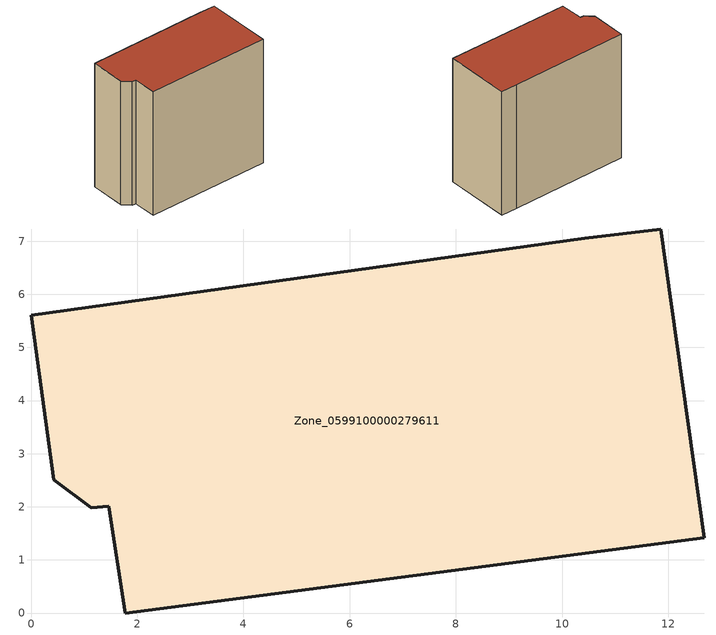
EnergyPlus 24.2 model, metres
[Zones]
Zone_0599100000279611
 floor ground (C_G): 1.13,1.98 0.43,2.51 0,5.61 10.43,7.06 11.86,7.23 12.68,1.42 1.78,0 1.46,2.01 z0
 wall outside (C_F): 10.43,7.06 0,5.61 0.43,2.51 1.13,1.98 1.46,2.01 1.78,0 12.68,1.42 11.86,7.23 10.43,7.06 z0:11.58
 roof outside (C_R): 1.78,0 12.68,1.42 11.86,7.23 10.43,7.06 0,5.61 0.43,2.51 1.13,1.98 1.46,2.01 z11.58
[BUILDING]
Pand.0599100000279611: North Axis=0; Terrain=City; Loads Convergence Tolerance Value=0.04; Temperature Convergence Tolerance Value=0.4; Solar Distribution=FullExterior; Maximum Number of Warmup Days=25; Minimum Number of Warmup Days=1
[Site:Location]
Rotterdam.The.Hague.AP_ZH_NLD Design_Conditions: Latitude=51.96; Longitude=4.45; Time Zone=1; Elevation=-4.5
[SITE:GROUNDTEMPERATURE:BUILDINGSURFACE]
18, 18, 18, 18, 18, 18, 18, 18, 18, 18, 18, 18
[MATERIAL] Thermal Absorptance=0.9; Solar Absorptance=0.7; Visible Absorptance=0.7
Name | Roughness | Thickness | Conductivity | Density | Specific Heat
G.TI.1946 | MediumSmooth | 0.15 | 1 | 540 | 1210
F.TI.1946 | Rough | 0.3 | 0.857143 | 1920 | 840
R.TI.1946 | MediumRough | 0.2 | 0.1 | 1500 | 1000
[CONSTRUCTION]
C_G: G.TI.1946
C_F: F.TI.1946
C_R: R.TI.1946
[ZONE]
Zone_0599100000279611: Type=1; Multiplier=1; Ceiling Height=Autocalculate; Volume=Autocalculate; Floor Area=autocalculate; Part of Total Floor Area=Yes
[ZONEINFILTRATION:DESIGNFLOWRATE]
Infil_Zone_0599100000279611: Zone or ZoneList or Space or SpaceList=Zone_0599100000279611; Schedule=AlwaysOn; Design Flow Rate Calculation Method=Flow/Area; Flow Rate per Floor Area=0.003; Constant Term Coefficient=1; Temperature Term Coefficient=0; Velocity Term Coefficient=0; Velocity Squared Term Coefficient=0
[HVACTEMPLATE:ZONE:IDEALLOADSAIRSYSTEM]
Zone_0599100000279611: Maximum Heating Supply Air Temperature=50; Minimum Cooling Supply Air Temperature=13; Maximum Heating Supply Air Humidity Ratio=0.0156; Minimum Cooling Supply Air Humidity Ratio=0.0077; Heating Limit=NoLimit; Cooling Limit=NoLimit; Dehumidification Control Type=ConstantSensibleHeatRatio; Cooling Sensible Heat Ratio=0.7; Dehumidification Setpoint=60; Humidification Control Type=None; Humidification Setpoint=30; Outdoor Air Method=None; Outdoor Air Flow Rate per Person=0.00944; Outdoor Air Flow Rate per Zone Floor Area=0; Outdoor Air Flow Rate per Zone=0; Demand Controlled Ventilation Type=None; Outdoor Air Economizer Type=NoEconomizer; Heat Recovery Type=None; Sensible Heat Recovery Effectiveness=0.7; Latent Heat Recovery Effectiveness=0.65
[ZONECONTROL:THERMOSTAT]
ThermostatControl_Zone_0599100000279611: Zone or ZoneList=Zone_0599100000279611; Control Type Schedule=DualSetpointControlType; Control 1=Thermostat_Zone_0599100000279611; Temperature Difference Between Cutout And Setpoint=0
[THERMOSTATSETPOINT:DUALSETPOINT]
Thermostat_Zone_0599100000279611: Heating Setpoint Temperature Schedule=HeatingSetpoint_Zone_0599100000279611; Cooling Setpoint Temperature Schedule=CoolingSetpoint_Zone_0599100000279611
[SCHEDULE:COMPACT]
HeatingSetpoint_Zone_0599100000279611: Through: 12/31, For: AllDays, Until: 24:00, 21
CoolingSetpoint_Zone_0599100000279611: Through: 12/31, For: AllDays, Until: 24:00, 24
DualSetpointControlType: Through: 12/31, For: AllDays, Until: 24:00, 4
AlwaysOn: Through: 12/31, For: AllDays, Until: 24:00, 1
